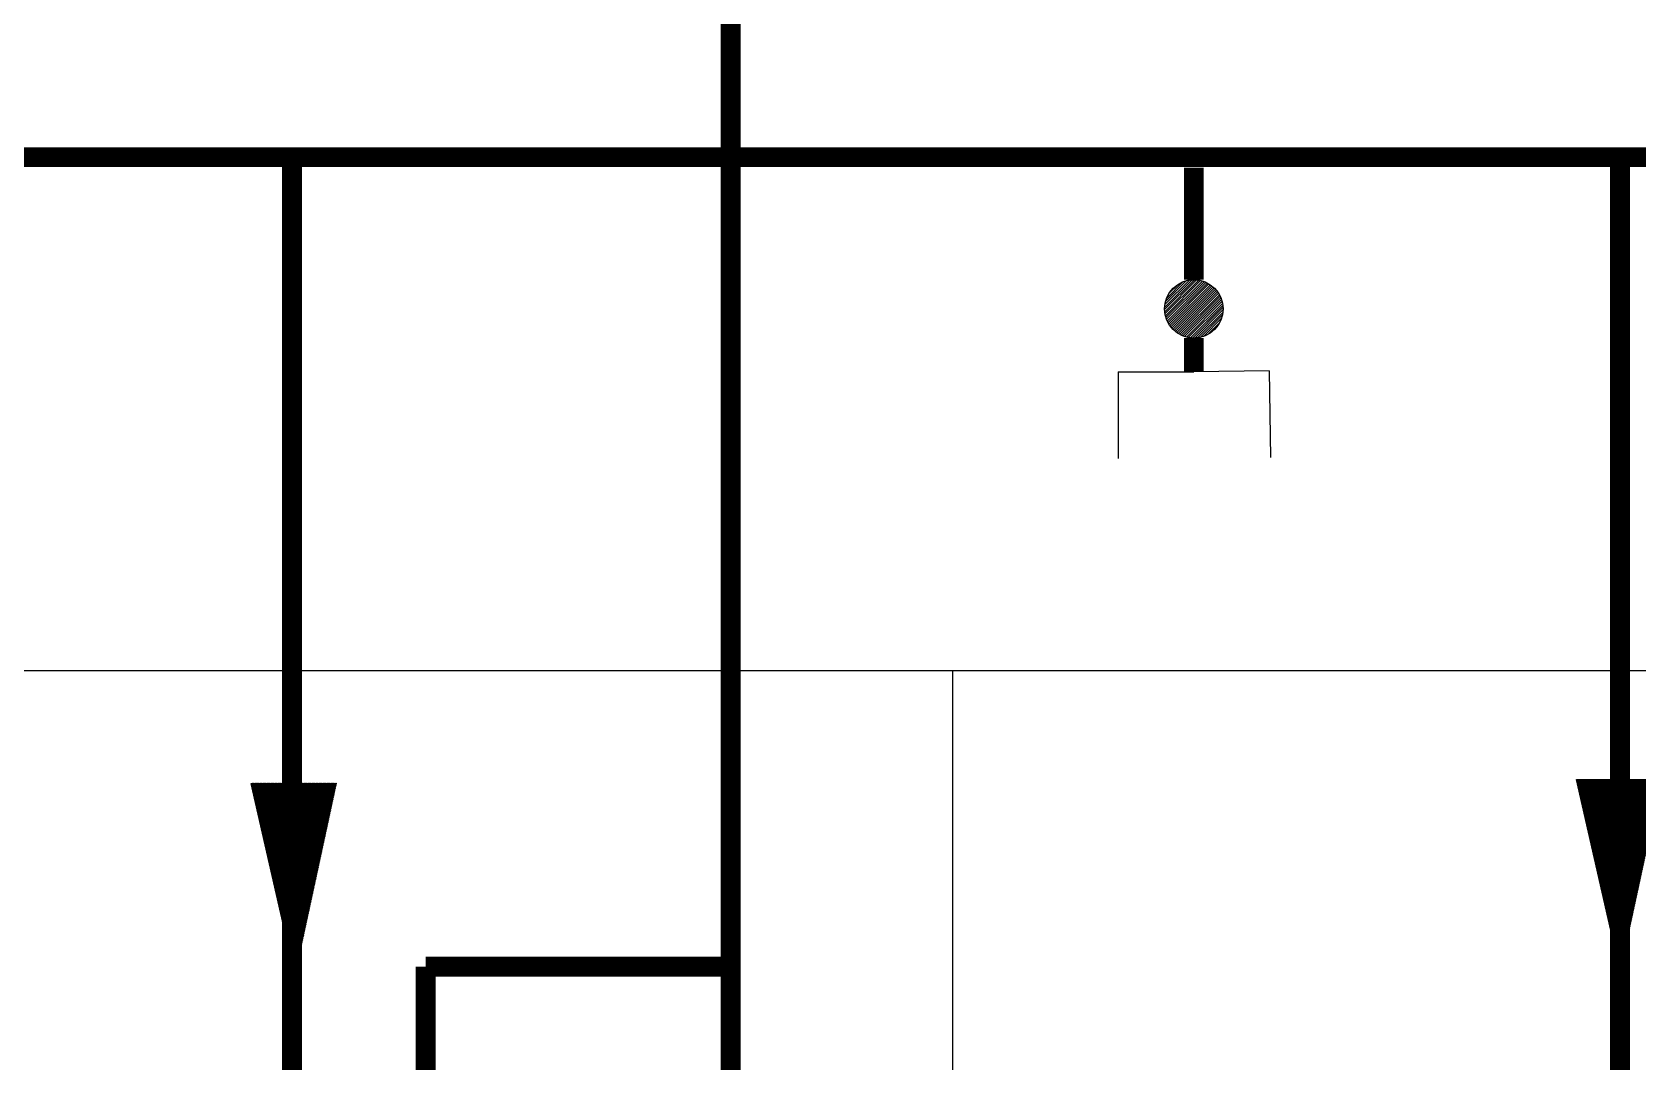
# Model space of a CAD drawing. Extents: x -22909.9 to -22897.8, y -4.7 to 4.1.
# Drawn here: x -22905.051 to -22903.843, y 1.135 to 1.91 of the extents above; entities that cross this region are included whole.
import ezdxf

# ---------------------------------------------------------------- set-up
doc = ezdxf.new("R2010")
doc.units = 0
doc.header["$MEASUREMENT"] = 0
doc.layers.get('0').update_dxf_attribs({"linetype": 'CONTINUOUS'})
for name, color, linetype in [('CALOR', 1, 'CONTINUOUS'), ('CARGA', 7, 'CONTINUOUS'), ('COW', 2, 'CONTINUOUS'), ('DIB-065', 4, 'CONTINUOUS')]:
    doc.layers.add(name, color=color, linetype=linetype)

# ---------------------------------------------------------------- blocks, each defined once
blk = doc.blocks.new('*X2')
at = {"color": 0}
for p, q in [((2.9894, 7.9559), (3.0049, 7.9714)), ((2.9898, 7.9573), (3.0047, 7.9721)), ((2.9903, 7.9586), (3.0045, 7.9728)), ((2.9907, 7.9599), (3.0043, 7.9735)), ((2.9912, 7.9612), (3.004, 7.9741)), ((2.9916, 7.9626), (3.0038, 7.9748)), ((2.992, 7.9639), (3.0036, 7.9755)), ((2.9925, 7.9652), (3.0034, 7.9761)), ((2.9929, 7.9665), (3.0032, 7.9768)), ((2.9934, 7.9679), (3.003, 7.9775)), ((2.9938, 7.9692), (3.0028, 7.9782)), ((2.9943, 7.9705), (3.0026, 7.9788)), ((2.9947, 7.9718), (3.0023, 7.9795)), ((2.9951, 7.9732), (3.0021, 7.9802)), ((2.9956, 7.9745), (3.0019, 7.9808)), ((2.996, 7.9758), (3.0017, 7.9815)), ((2.9965, 7.9771), (3.0015, 7.9822)), ((2.9969, 7.9785), (3.0013, 7.9829)), ((2.9973, 7.9798), (3.0011, 7.9835)), ((2.9978, 7.9811), (3.0009, 7.9842)), ((2.9982, 7.9824), (3.0006, 7.9849)), ((2.9987, 7.9838), (3.0004, 7.9855)), ((2.9991, 7.9851), (3.0002, 7.9862)), ((2.9996, 7.9864), (3, 7.9869)), ((2.9784, 7.9228), (3.0102, 7.9546)), ((2.9788, 7.9241), (3.01, 7.9553)), ((2.9792, 7.9255), (3.0098, 7.956)), ((2.9797, 7.9268), (3.0096, 7.9567)), ((2.9801, 7.9281), (3.0094, 7.9573)), ((2.9806, 7.9294), (3.0091, 7.958)), ((2.981, 7.9308), (3.0089, 7.9587)), ((2.9814, 7.9321), (3.0087, 7.9593)), ((2.9819, 7.9334), (3.0085, 7.96)), ((2.9823, 7.9347), (3.0083, 7.9607)), ((2.9828, 7.9361), (3.0081, 7.9614)), ((2.9832, 7.9374), (3.0079, 7.962)), ((2.9837, 7.9387), (3.0077, 7.9627)), ((2.9841, 7.94), (3.0074, 7.9634)), ((2.9845, 7.9414), (3.0072, 7.9641)), ((2.985, 7.9427), (3.007, 7.9647)), ((2.9854, 7.944), (3.0068, 7.9654)), ((2.9859, 7.9453), (3.0066, 7.9661)), ((2.9863, 7.9467), (3.0064, 7.9667)), ((2.9867, 7.948), (3.0062, 7.9674)), ((2.9872, 7.9493), (3.006, 7.9681)), ((2.9876, 7.9506), (3.0057, 7.9688)), ((2.9881, 7.952), (3.0055, 7.9694)), ((2.9885, 7.9533), (3.0053, 7.9701)), ((2.989, 7.9546), (3.0051, 7.9708)), ((2.9673, 7.8897), (3.0155, 7.9379)), ((2.9678, 7.891), (3.0153, 7.9385)), ((2.9682, 7.8923), (3.0151, 7.9392)), ((2.9686, 7.8936), (3.0149, 7.9399)), ((2.9691, 7.895), (3.0147, 7.9405)), ((2.9695, 7.8963), (3.0145, 7.9412)), ((2.97, 7.8976), (3.0142, 7.9419)), ((2.9704, 7.8989), (3.014, 7.9426)), ((2.9708, 7.9003), (3.0138, 7.9432)), ((2.9713, 7.9016), (3.0136, 7.9439)), ((2.9717, 7.9029), (3.0134, 7.9446)), ((2.9722, 7.9042), (3.0132, 7.9452)), ((2.9726, 7.9056), (3.013, 7.9459)), ((2.9731, 7.9069), (3.0128, 7.9466)), ((2.9735, 7.9082), (3.0125, 7.9473)), ((2.9739, 7.9095), (3.0123, 7.9479)), ((2.9744, 7.9109), (3.0121, 7.9486)), ((2.9748, 7.9122), (3.0119, 7.9493)), ((2.9753, 7.9135), (3.0117, 7.9499)), ((2.9757, 7.9148), (3.0115, 7.9506)), ((2.9761, 7.9162), (3.0113, 7.9513)), ((2.9766, 7.9175), (3.0111, 7.952)), ((2.977, 7.9188), (3.0108, 7.9526)), ((2.9775, 7.9201), (3.0106, 7.9533)), ((2.9779, 7.9215), (3.0104, 7.954)), ((2.9563, 7.8565), (3.0208, 7.9211)), ((2.9567, 7.8579), (3.0206, 7.9217)), ((2.9572, 7.8592), (3.0204, 7.9224)), ((2.9576, 7.8605), (3.0202, 7.9231)), ((2.958, 7.8618), (3.02, 7.9238)), ((2.9585, 7.8632), (3.0198, 7.9244)), ((2.9589, 7.8645), (3.0195, 7.9251)), ((2.9594, 7.8658), (3.0193, 7.9258)), ((2.9598, 7.8671), (3.0191, 7.9264)), ((2.9603, 7.8685), (3.0189, 7.9271)), ((2.9607, 7.8698), (3.0187, 7.9278)), ((2.9611, 7.8711), (3.0185, 7.9285)), ((2.9616, 7.8724), (3.0183, 7.9291)), ((2.962, 7.8738), (3.0181, 7.9298)), ((2.9625, 7.8751), (3.0178, 7.9305)), ((2.9629, 7.8764), (3.0176, 7.9311)), ((2.9633, 7.8777), (3.0174, 7.9318)), ((2.9638, 7.8791), (3.0172, 7.9325)), ((2.9642, 7.8804), (3.017, 7.9332)), ((2.9647, 7.8817), (3.0168, 7.9338)), ((2.9651, 7.883), (3.0166, 7.9345)), ((2.9656, 7.8844), (3.0164, 7.9352)), ((2.966, 7.8857), (3.0162, 7.9358)), ((2.9664, 7.887), (3.0159, 7.9365)), ((2.9669, 7.8883), (3.0157, 7.9372)), ((2.9452, 7.8234), (3.0261, 7.9043)), ((2.9457, 7.8247), (3.0259, 7.905)), ((2.9461, 7.826), (3.0257, 7.9056)), ((2.9466, 7.8274), (3.0255, 7.9063)), ((2.947, 7.8287), (3.0253, 7.907)), ((2.9474, 7.83), (3.0251, 7.9076)), ((2.9479, 7.8313), (3.0249, 7.9083)), ((2.9483, 7.8327), (3.0246, 7.909)), ((2.9488, 7.834), (3.0244, 7.9097)), ((2.9492, 7.8353), (3.0242, 7.9103)), ((2.9497, 7.8366), (3.024, 7.911)), ((2.9501, 7.838), (3.0238, 7.9117)), ((2.9505, 7.8393), (3.0236, 7.9123)), ((2.951, 7.8406), (3.0234, 7.913)), ((2.9514, 7.8419), (3.0232, 7.9137)), ((2.9519, 7.8433), (3.0229, 7.9144)), ((2.9523, 7.8446), (3.0227, 7.915)), ((2.9527, 7.8459), (3.0225, 7.9157)), ((2.9532, 7.8472), (3.0223, 7.9164)), ((2.9536, 7.8486), (3.0221, 7.917)), ((2.9541, 7.8499), (3.0219, 7.9177)), ((2.9545, 7.8512), (3.0217, 7.9184)), ((2.955, 7.8526), (3.0215, 7.9191)), ((2.9554, 7.8539), (3.0212, 7.9197)), ((2.9558, 7.8552), (3.021, 7.9204)), ((2.9342, 7.7903), (3.0314, 7.8875)), ((2.9346, 7.7916), (3.0312, 7.8882)), ((2.9351, 7.7929), (3.031, 7.8888)), ((2.9355, 7.7942), (3.0308, 7.8895)), ((2.936, 7.7956), (3.0306, 7.8902)), ((2.9364, 7.7969), (3.0304, 7.8909)), ((2.9368, 7.7982), (3.0302, 7.8915)), ((2.9373, 7.7995), (3.03, 7.8922)), ((2.9377, 7.8009), (3.0297, 7.8929)), ((2.9382, 7.8022), (3.0295, 7.8935)), ((2.9386, 7.8035), (3.0293, 7.8942)), ((2.9391, 7.8048), (3.0291, 7.8949)), ((2.9395, 7.8062), (3.0289, 7.8956)), ((2.9399, 7.8075), (3.0287, 7.8962)), ((2.9404, 7.8088), (3.0285, 7.8969)), ((2.9408, 7.8101), (3.0283, 7.8976)), ((2.9413, 7.8115), (3.028, 7.8982)), ((2.9417, 7.8128), (3.0278, 7.8989)), ((2.9421, 7.8141), (3.0276, 7.8996)), ((2.9426, 7.8154), (3.0274, 7.9003)), ((2.943, 7.8168), (3.0272, 7.9009)), ((2.9435, 7.8181), (3.027, 7.9016)), ((2.9439, 7.8194), (3.0268, 7.9023)), ((2.9444, 7.8207), (3.0266, 7.9029)), ((2.9448, 7.8221), (3.0263, 7.9036)), ((2.9332, 7.7866), (3.0321, 7.8855)), ((2.9333, 7.7876), (3.0319, 7.8862)), ((2.9338, 7.7889), (3.0317, 7.8868)), ((2.9341, 7.7866), (3.0323, 7.8848)), ((2.935, 7.7866), (3.0325, 7.8841)), ((2.9359, 7.7866), (3.0327, 7.8835)), ((2.9368, 7.7866), (3.0329, 7.8828)), ((2.9377, 7.7866), (3.0331, 7.8821)), ((2.9385, 7.7866), (3.0334, 7.8815)), ((2.9394, 7.7866), (3.0336, 7.8808)), ((2.9403, 7.7866), (3.0338, 7.8801)), ((2.9412, 7.7866), (3.034, 7.8794)), ((2.9421, 7.7866), (3.0342, 7.8788)), ((2.943, 7.7866), (3.0344, 7.8781)), ((2.9438, 7.7866), (3.0346, 7.8774)), ((2.9447, 7.7866), (3.0348, 7.8768)), ((2.9456, 7.7866), (3.0351, 7.8761)), ((2.9465, 7.7866), (3.0353, 7.8754)), ((2.9474, 7.7866), (3.0355, 7.8747)), ((2.9483, 7.7866), (3.0357, 7.8741)), ((2.9491, 7.7866), (3.0359, 7.8734)), ((2.95, 7.7866), (3.0361, 7.8727)), ((2.9509, 7.7866), (3.0363, 7.8721)), ((2.9518, 7.7866), (3.0365, 7.8714)), ((2.9527, 7.7866), (3.0367, 7.8707)), ((2.9536, 7.7866), (3.037, 7.87)), ((2.9544, 7.7866), (3.0372, 7.8694)), ((2.9553, 7.7866), (3.0374, 7.8687)), ((2.9562, 7.7866), (3.0376, 7.868)), ((2.9571, 7.7866), (3.0378, 7.8674)), ((2.958, 7.7866), (3.038, 7.8667)), ((2.9589, 7.7866), (3.0382, 7.866)), ((2.9598, 7.7866), (3.0384, 7.8653)), ((2.9606, 7.7866), (3.0387, 7.8647)), ((2.9615, 7.7866), (3.0389, 7.864)), ((2.9624, 7.7866), (3.0391, 7.8633)), ((2.9633, 7.7866), (3.0393, 7.8627)), ((2.9642, 7.7866), (3.0395, 7.862)), ((2.9651, 7.7866), (3.0397, 7.8613)), ((2.9659, 7.7866), (3.0399, 7.8606)), ((2.9668, 7.7866), (3.0401, 7.86)), ((2.9677, 7.7866), (3.0404, 7.8593)), ((2.9686, 7.7866), (3.0406, 7.8586)), ((2.9695, 7.7866), (3.0408, 7.8579)), ((2.9704, 7.7866), (3.041, 7.8573)), ((2.9712, 7.7866), (3.0412, 7.8566)), ((2.9721, 7.7866), (3.0414, 7.8559)), ((2.973, 7.7866), (3.0416, 7.8553)), ((2.9739, 7.7866), (3.0418, 7.8546)), ((2.9748, 7.7866), (3.0421, 7.8539)), ((2.9757, 7.7866), (3.0423, 7.8532)), ((2.9765, 7.7866), (3.0425, 7.8526)), ((2.9774, 7.7866), (3.0427, 7.8519)), ((2.9783, 7.7866), (3.0429, 7.8512)), ((2.9792, 7.7866), (3.0431, 7.8506)), ((2.9801, 7.7866), (3.0433, 7.8499)), ((2.981, 7.7866), (3.0435, 7.8492)), ((2.9818, 7.7866), (3.0438, 7.8485)), ((2.9827, 7.7866), (3.044, 7.8479)), ((2.9836, 7.7866), (3.0442, 7.8472)), ((2.9845, 7.7866), (3.0444, 7.8465)), ((2.9854, 7.7866), (3.0446, 7.8459)), ((2.9863, 7.7866), (3.0448, 7.8452)), ((2.9872, 7.7866), (3.045, 7.8445)), ((2.988, 7.7866), (3.0452, 7.8438)), ((2.9889, 7.7866), (3.0455, 7.8432)), ((2.9898, 7.7866), (3.0457, 7.8425)), ((2.9907, 7.7866), (3.0459, 7.8418)), ((2.9916, 7.7866), (3.0461, 7.8412)), ((2.9925, 7.7866), (3.0463, 7.8405)), ((2.9933, 7.7866), (3.0465, 7.8398)), ((2.9942, 7.7866), (3.0467, 7.8391)), ((2.9951, 7.7866), (3.0469, 7.8385)), ((2.996, 7.7866), (3.0472, 7.8378)), ((2.9969, 7.7866), (3.0474, 7.8371)), ((2.9978, 7.7866), (3.0476, 7.8365)), ((2.9986, 7.7866), (3.0478, 7.8358)), ((2.9995, 7.7866), (3.048, 7.8351)), ((3.0004, 7.7866), (3.0482, 7.8344)), ((3.0013, 7.7866), (3.0484, 7.8338)), ((3.0022, 7.7866), (3.0486, 7.8331)), ((3.0031, 7.7866), (3.0489, 7.8324)), ((3.0039, 7.7866), (3.0491, 7.8318)), ((3.0048, 7.7866), (3.0493, 7.8311)), ((3.0057, 7.7866), (3.0495, 7.8304)), ((3.0066, 7.7866), (3.0497, 7.8297)), ((3.0075, 7.7866), (3.0499, 7.8291)), ((3.0084, 7.7866), (3.0501, 7.8284)), ((3.0092, 7.7866), (3.0503, 7.8277)), ((3.0101, 7.7866), (3.0506, 7.8271)), ((3.011, 7.7866), (3.0508, 7.8264)), ((3.0119, 7.7866), (3.051, 7.8257)), ((3.0128, 7.7866), (3.0512, 7.825)), ((3.0137, 7.7866), (3.0514, 7.8244)), ((3.0146, 7.7866), (3.0516, 7.8237)), ((3.0154, 7.7866), (3.0518, 7.823)), ((3.0163, 7.7866), (3.052, 7.8224)), ((3.0172, 7.7866), (3.0523, 7.8217)), ((3.0181, 7.7866), (3.0525, 7.821)), ((3.019, 7.7866), (3.0527, 7.8203)), ((3.0199, 7.7866), (3.0529, 7.8197)), ((3.0207, 7.7866), (3.0531, 7.819)), ((3.0216, 7.7866), (3.0533, 7.8183)), ((3.0225, 7.7866), (3.0535, 7.8177)), ((3.0234, 7.7866), (3.0537, 7.817)), ((3.0243, 7.7866), (3.054, 7.8163)), ((3.0252, 7.7866), (3.0542, 7.8156)), ((3.026, 7.7866), (3.0544, 7.815)), ((3.0269, 7.7866), (3.0546, 7.8143)), ((3.0278, 7.7866), (3.0548, 7.8136)), ((3.0287, 7.7866), (3.055, 7.813)), ((3.0296, 7.7866), (3.0552, 7.8123)), ((3.0305, 7.7866), (3.0554, 7.8116)), ((3.0313, 7.7866), (3.0556, 7.8109)), ((3.0322, 7.7866), (3.0559, 7.8103)), ((3.0331, 7.7866), (3.0561, 7.8096)), ((3.034, 7.7866), (3.0563, 7.8089)), ((3.0349, 7.7866), (3.0565, 7.8083)), ((3.0358, 7.7866), (3.0567, 7.8076)), ((3.0366, 7.7866), (3.0569, 7.8069)), ((3.0375, 7.7866), (3.0571, 7.8062)), ((3.0384, 7.7866), (3.0573, 7.8056)), ((3.0393, 7.7866), (3.0576, 7.8049)), ((3.0402, 7.7866), (3.0578, 7.8042)), ((3.0411, 7.7866), (3.058, 7.8036)), ((3.042, 7.7866), (3.0582, 7.8029)), ((3.0428, 7.7866), (3.0584, 7.8022)), ((3.0437, 7.7866), (3.0586, 7.8015)), ((3.0446, 7.7866), (3.0588, 7.8009)), ((3.0455, 7.7866), (3.059, 7.8002)), ((3.0464, 7.7866), (3.0593, 7.7995)), ((3.0473, 7.7866), (3.0595, 7.7989)), ((3.0481, 7.7866), (3.0597, 7.7982)), ((3.049, 7.7866), (3.0599, 7.7975)), ((3.0499, 7.7866), (3.0601, 7.7968)), ((3.0508, 7.7866), (3.0603, 7.7962)), ((3.0517, 7.7866), (3.0605, 7.7955)), ((3.0526, 7.7866), (3.0607, 7.7948)), ((3.0534, 7.7866), (3.061, 7.7942)), ((3.0543, 7.7866), (3.0612, 7.7935)), ((3.0552, 7.7866), (3.0614, 7.7928)), ((3.0561, 7.7866), (3.0616, 7.7921)), ((3.057, 7.7866), (3.0618, 7.7915)), ((3.0579, 7.7866), (3.062, 7.7908)), ((3.0587, 7.7866), (3.0622, 7.7901)), ((3.0596, 7.7866), (3.0624, 7.7895)), ((3.0605, 7.7866), (3.0627, 7.7888)), ((3.0614, 7.7866), (3.0629, 7.7881)), ((3.0623, 7.7866), (3.0631, 7.7874)), ((3.0632, 7.7866), (3.0633, 7.7868))]:
    blk.add_line(p, q, dxfattribs=at)
blk = doc.blocks.new('FLECHA')
for p, q in [((0.0079, 0.0975), (-0.0403, -0.047)), ((0.0079, 0.0975), (0.0536, -0.047)), ((-0.0403, -0.047), (0.0536, -0.047))]:
    blk.add_line(p, q)
at = {"xscale": 0.7200000000000001, "yscale": 0.7200000000000001, "zscale": 0.7200000000000001}
blk.add_blockref('*X2', (-2.152, -5.6534), dxfattribs=at)
blk = doc.blocks.new('*X32')
at = {"color": 0}
for p, q in [((-22906.3259, 1.7012), (-22906.3034, 1.7236)), ((-22906.3258, 1.6995), (-22906.3018, 1.7235)), ((-22906.3258, 1.703), (-22906.3052, 1.7235)), ((-22906.3256, 1.6979), (-22906.3002, 1.7233)), ((-22906.3256, 1.7049), (-22906.3072, 1.7233)), ((-22906.3253, 1.6965), (-22906.2988, 1.723)), ((-22906.3252, 1.7072), (-22906.3095, 1.7229)), ((-22906.3249, 1.6951), (-22906.2974, 1.7226)), ((-22906.3244, 1.6938), (-22906.2961, 1.7221)), ((-22906.3243, 1.7098), (-22906.3121, 1.722)), ((-22906.3239, 1.6925), (-22906.2948, 1.7216)), ((-22906.3233, 1.6913), (-22906.2936, 1.721)), ((-22906.3227, 1.6902), (-22906.2925, 1.7204)), ((-22906.3224, 1.7134), (-22906.3157, 1.7201)), ((-22906.322, 1.6891), (-22906.2914, 1.7197)), ((-22906.3212, 1.6881), (-22906.2904, 1.7189)), ((-22906.3204, 1.6871), (-22906.2894, 1.7181)), ((-22906.3196, 1.6862), (-22906.2885, 1.7173)), ((-22906.3187, 1.6854), (-22906.2877, 1.7164)), ((-22906.3177, 1.6846), (-22906.2868, 1.7154)), ((-22906.3167, 1.6838), (-22906.2861, 1.7144)), ((-22906.3157, 1.6831), (-22906.2854, 1.7134)), ((-22906.3146, 1.6824), (-22906.2847, 1.7123)), ((-22906.3134, 1.6818), (-22906.2841, 1.7111)), ((-22906.3122, 1.6813), (-22906.2836, 1.7099)), ((-22906.3109, 1.6808), (-22906.2831, 1.7086)), ((-22906.3095, 1.6804), (-22906.2827, 1.7072)), ((-22906.3081, 1.6801), (-22906.2824, 1.7058)), ((-22906.3065, 1.6798), (-22906.2821, 1.7042)), ((-22906.3049, 1.6797), (-22906.282, 1.7026)), ((-22906.3031, 1.6797), (-22906.282, 1.7008)), ((-22906.3012, 1.6798), (-22906.2821, 1.6989)), ((-22906.2991, 1.6802), (-22906.2825, 1.6968)), ((-22906.2966, 1.6809), (-22906.2832, 1.6943)), ((-22906.2934, 1.6824), (-22906.2847, 1.6911))]:
    blk.add_line(p, q, dxfattribs=at)

msp = doc.modelspace()

# ---------------------------------------------------------------- linework, layer by layer
at = {"layer": 'CALOR', "const_width": 0.015}
for points in [[(-22904.7548, 1.2067), (-22904.7548, -0.4787), (-22904.0356, -0.4787)], [(-22904.7548, 1.2067), (-22904.5254, 1.2067)]]:
    msp.add_lwpolyline(points, dxfattribs=at)
at = {"layer": 'CARGA', "const_width": 0.015}
msp.add_lwpolyline([(-22904.5254, 2.2868), (-22904.5254, 0.8097)], dxfattribs=at)
at = {"layer": 'COW'}
for p, q in [((-22904.2336, 1.8158), (-22904.2339, 1.8157)), ((-22904.2339, 1.8157), (-22904.2332, 1.8153)), ((-22904.2335, 1.816), (-22904.2328, 1.8157)), ((-22904.2328, 1.8157), (-22904.2331, 1.8155)), ((-22904.1202, 1.6551), (-22904.177, 1.6542)), ((-22904.1202, 1.6551), (-22904.1192, 1.5899)), ((-22904.2338, 1.6542), (-22904.2338, 1.589)), ((-22904.2338, 1.6542), (-22904.177, 1.6542))]:
    msp.add_line(p, q, dxfattribs=at)
at = {"layer": 'COW', "const_width": 0.015}
for points in [[(-22900.9982, 1.8158), (-22905.9794, 1.8158)], [(-22904.177, 1.8079), (-22904.177, 1.7236)], [(-22904.177, 1.6797), (-22904.177, 1.6542)]]:
    msp.add_lwpolyline(points, dxfattribs=at)
at = {"layer": 'COW', "linetype": 'Continuous', "const_width": 0.015}
for points in [[(-22904.8554, 1.8158), (-22904.8554, 0.9158)], [(-22903.8565, 1.8158), (-22903.8565, 0.9153)]]:
    msp.add_lwpolyline(points, dxfattribs=at)
at = {"layer": 'COW'}
msp.add_circle((-22904.177, 1.7016), 0.022, dxfattribs=at)
at = {"layer": 'DIB-065'}
for p, q in [((-22906.5183, 1.4295), (-22901.5413, 1.4295)), ((-22904.3583, -0.1005), (-22904.3583, 1.4295))]:
    msp.add_line(p, q, dxfattribs=at)

# ---------------------------------------------------------------- block references
at = {"layer": 'COW'}
msp.add_blockref('*X32', (2.1269, 0), dxfattribs=at)
at = {"layer": 'COW', "xscale": 0.68150828351065, "yscale": -0.99749545071865, "zscale": 0.68150828351065}
for p in [(-22904.8585, 1.2977), (-22903.8617, 1.3005)]:
    msp.add_blockref('FLECHA', p, dxfattribs=at)

doc.saveas('drawing.dxf')
